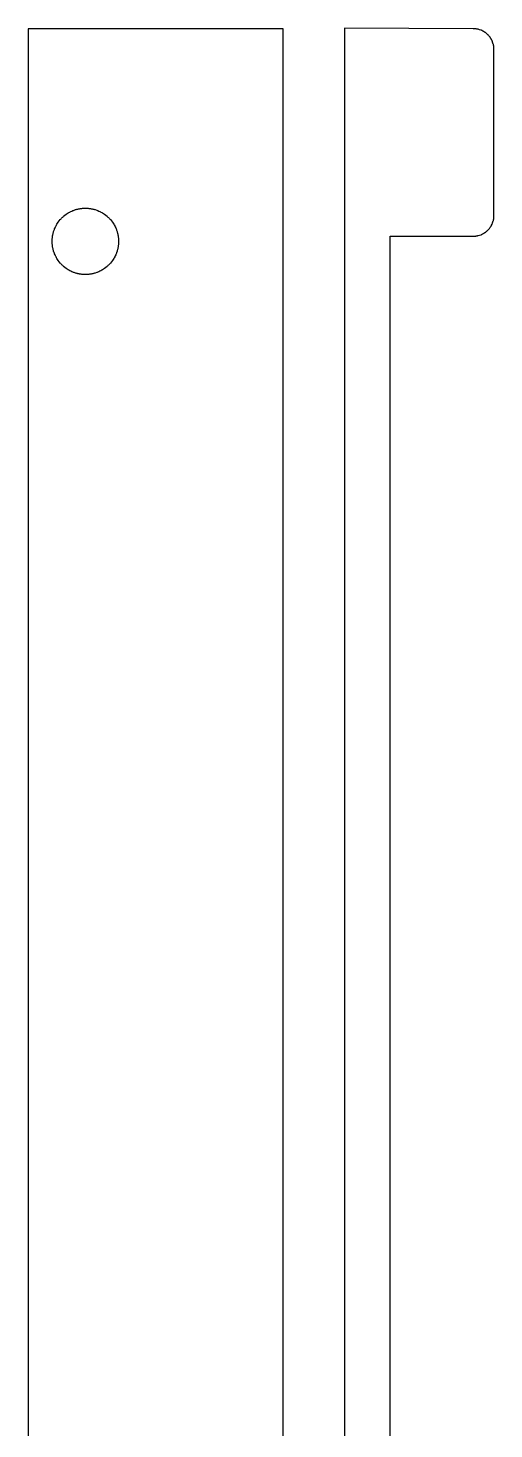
# Model space of a CAD drawing. Header units: metres. Extents: x -5 to 106, y 0 to 135.
# Drawn here: x 83.5 to 106, y 67.5 to 135 of the extents above; entities that cross this region are included whole.
import ezdxf

# ---------------------------------------------------------------- set-up
doc = ezdxf.new("R2010")
doc.units = ezdxf.units.M

msp = doc.modelspace()

# ---------------------------------------------------------------- linework, layer by layer
for p, q in [((104.95, 135), (98.75, 135.032)), ((98.75, 135.032), (98.75, 43.25)), ((83.5, 135), (83.4854, 43.168)), ((95.7842, 135), (83.5, 135)), ((95.7842, 43.25), (95.7842, 135)), ((104.968, 135), (104.95, 135)), ((104.985, 134.999), (104.968, 135)), ((105.002, 134.999), (104.985, 134.999)), ((105.02, 134.998), (105.002, 134.999)), ((105.072, 134.992), (105.02, 134.998)), ((105.089, 134.99), (105.072, 134.992)), ((105.124, 134.984), (105.089, 134.99)), ((105.141, 134.981), (105.124, 134.984)), ((105.158, 134.979), (105.141, 134.981)), ((105.175, 134.975), (105.158, 134.979)), ((105.192, 134.971), (105.175, 134.975)), ((105.259, 134.951), (105.192, 134.971)), ((105.309, 134.934), (105.259, 134.951)), ((105.324, 134.927), (105.309, 134.934)), ((105.341, 134.921), (105.324, 134.927)), ((105.356, 134.913), (105.341, 134.921)), ((105.373, 134.906), (105.356, 134.913)), ((105.42, 134.883), (105.373, 134.906)), ((105.435, 134.875), (105.42, 134.883)), ((105.45, 134.866), (105.435, 134.875)), ((105.465, 134.857), (105.45, 134.866)), ((105.479, 134.848), (105.465, 134.857)), ((105.495, 134.839), (105.479, 134.848)), ((105.509, 134.829), (105.495, 134.839)), ((105.523, 134.819), (105.509, 134.829)), ((105.538, 134.809), (105.523, 134.819)), ((105.552, 134.799), (105.538, 134.809)), ((105.579, 134.777), (105.552, 134.799)), ((105.593, 134.766), (105.579, 134.777)), ((105.606, 134.755), (105.593, 134.766)), ((105.645, 134.72), (105.606, 134.755)), ((105.657, 134.707), (105.645, 134.72)), ((105.669, 134.694), (105.657, 134.707)), ((105.682, 134.682), (105.669, 134.694)), ((105.705, 134.656), (105.682, 134.682)), ((105.716, 134.643), (105.705, 134.656)), ((105.728, 134.629), (105.716, 134.643)), ((105.749, 134.602), (105.728, 134.629)), ((105.759, 134.588), (105.749, 134.602)), ((105.77, 134.573), (105.759, 134.588)), ((105.779, 134.56), (105.77, 134.573)), ((105.789, 134.545), (105.779, 134.56)), ((105.798, 134.53), (105.789, 134.545)), ((105.808, 134.515), (105.798, 134.53)), ((105.816, 134.5), (105.808, 134.515)), ((105.824, 134.484), (105.816, 134.5)), ((105.833, 134.47), (105.824, 134.484)), ((105.856, 134.423), (105.833, 134.47)), ((105.863, 134.406), (105.856, 134.423)), ((105.877, 134.375), (105.863, 134.406)), ((105.884, 134.358), (105.877, 134.375)), ((105.901, 134.309), (105.884, 134.358)), ((105.916, 134.259), (105.901, 134.309)), ((105.92, 134.242), (105.916, 134.259)), ((105.925, 134.225), (105.92, 134.242)), ((105.928, 134.208), (105.925, 134.225)), ((105.932, 134.19), (105.928, 134.208)), ((105.935, 134.174), (105.932, 134.19)), ((105.938, 134.156), (105.935, 134.174)), ((105.94, 134.14), (105.938, 134.156)), ((105.946, 134.087), (105.94, 134.14)), ((105.947, 134.069), (105.946, 134.087)), ((105.948, 134.053), (105.947, 134.069)), ((105.95, 134.018), (105.948, 134.053)), ((105.95, 125.982), (105.95, 134.018)), ((85.7031, 126.254), (85.7822, 126.28)), ((85.7822, 126.28), (85.8086, 126.288)), ((85.8086, 126.288), (85.8359, 126.296)), ((85.8359, 126.296), (85.8633, 126.303)), ((85.8633, 126.303), (85.8896, 126.309)), ((85.8896, 126.309), (85.917, 126.315)), ((85.917, 126.315), (85.9443, 126.32)), ((85.9443, 126.32), (85.9717, 126.326)), ((85.9717, 126.326), (86, 126.33)), ((86, 126.33), (86.0547, 126.338)), ((86.0547, 126.338), (86.083, 126.341)), ((86.083, 126.341), (86.1104, 126.344)), ((86.1104, 126.344), (86.1387, 126.346)), ((86.1387, 126.346), (86.166, 126.348)), ((86.166, 126.348), (86.2217, 126.35)), ((86.2217, 126.35), (86.2783, 126.35)), ((86.2783, 126.35), (86.334, 126.348)), ((86.334, 126.348), (86.3613, 126.346)), ((86.3613, 126.346), (86.3896, 126.344)), ((86.3896, 126.344), (86.417, 126.341)), ((86.417, 126.341), (86.4453, 126.338)), ((86.4453, 126.338), (86.5, 126.33)), ((86.5, 126.33), (86.5283, 126.326)), ((86.5283, 126.326), (86.5557, 126.32)), ((86.5557, 126.32), (86.583, 126.315)), ((86.583, 126.315), (86.6104, 126.309)), ((86.6104, 126.309), (86.6367, 126.303)), ((86.6367, 126.303), (86.6641, 126.296)), ((86.6641, 126.296), (86.6914, 126.288)), ((86.6914, 126.288), (86.7178, 126.28)), ((86.7178, 126.28), (86.7969, 126.254)), ((84.8789, 125.574), (84.9082, 125.621)), ((84.9082, 125.621), (84.9395, 125.668)), ((84.9395, 125.668), (84.9893, 125.735)), ((84.9893, 125.735), (85.042, 125.8)), ((85.042, 125.8), (85.0605, 125.82)), ((85.0605, 125.82), (85.0801, 125.841)), ((85.0801, 125.841), (85.0986, 125.861)), ((85.0986, 125.861), (85.1182, 125.882)), ((85.1182, 125.882), (85.1387, 125.901)), ((85.1387, 125.901), (85.1592, 125.92)), ((85.1592, 125.92), (85.1797, 125.939)), ((85.1797, 125.939), (85.2002, 125.958)), ((85.2002, 125.958), (85.2646, 126.011)), ((85.2646, 126.011), (85.332, 126.061)), ((85.332, 126.061), (85.3789, 126.092)), ((85.3789, 126.092), (85.4258, 126.121)), ((85.4258, 126.121), (85.4502, 126.136)), ((85.4502, 126.136), (85.499, 126.163)), ((85.499, 126.163), (85.5234, 126.176)), ((85.5234, 126.176), (85.5488, 126.188)), ((85.5488, 126.188), (85.5996, 126.212)), ((85.5996, 126.212), (85.6504, 126.233)), ((85.6504, 126.233), (85.6768, 126.244)), ((85.6768, 126.244), (85.7031, 126.254)), ((86.7969, 126.254), (86.8232, 126.244)), ((86.8232, 126.244), (86.8496, 126.233)), ((86.8496, 126.233), (86.9004, 126.212)), ((86.9004, 126.212), (86.9512, 126.188)), ((86.9512, 126.188), (86.9766, 126.176)), ((86.9766, 126.176), (87.001, 126.163)), ((87.001, 126.163), (87.0498, 126.136)), ((87.0498, 126.136), (87.0742, 126.121)), ((87.0742, 126.121), (87.1211, 126.092)), ((87.1211, 126.092), (87.168, 126.061)), ((87.168, 126.061), (87.2354, 126.011)), ((87.2354, 126.011), (87.2998, 125.958)), ((87.2998, 125.958), (87.3203, 125.939)), ((87.3203, 125.939), (87.3408, 125.92)), ((87.3408, 125.92), (87.3613, 125.901)), ((87.3613, 125.901), (87.3818, 125.882)), ((87.3818, 125.882), (87.4014, 125.861)), ((87.4014, 125.861), (87.4199, 125.841)), ((87.4199, 125.841), (87.4395, 125.82)), ((87.4395, 125.82), (87.458, 125.8)), ((87.458, 125.8), (87.5107, 125.735)), ((87.5107, 125.735), (87.5605, 125.668)), ((87.5605, 125.668), (87.5918, 125.621)), ((87.5918, 125.621), (87.6211, 125.574)), ((105.856, 125.577), (105.863, 125.594)), ((105.863, 125.594), (105.877, 125.625)), ((105.877, 125.625), (105.884, 125.642)), ((105.884, 125.642), (105.901, 125.691)), ((105.901, 125.691), (105.916, 125.741)), ((105.916, 125.741), (105.92, 125.758)), ((105.92, 125.758), (105.925, 125.775)), ((105.925, 125.775), (105.928, 125.792)), ((105.928, 125.792), (105.932, 125.81)), ((105.932, 125.81), (105.935, 125.826)), ((105.935, 125.826), (105.938, 125.844)), ((105.938, 125.844), (105.94, 125.86)), ((105.94, 125.86), (105.946, 125.913)), ((105.946, 125.913), (105.947, 125.931)), ((105.947, 125.931), (105.948, 125.947)), ((105.948, 125.947), (105.95, 125.982)), ((84.6562, 124.89), (84.6592, 124.917)), ((84.6592, 124.917), (84.6621, 124.945)), ((84.6621, 124.945), (84.6699, 125)), ((84.6699, 125), (84.6738, 125.028)), ((84.6738, 125.028), (84.6797, 125.056)), ((84.6797, 125.056), (84.6846, 125.083)), ((84.6846, 125.083), (84.6914, 125.11)), ((84.6914, 125.11), (84.6973, 125.137)), ((84.6973, 125.137), (84.7041, 125.164)), ((84.7041, 125.164), (84.7119, 125.191)), ((84.7119, 125.191), (84.7197, 125.218)), ((84.7197, 125.218), (84.7461, 125.297)), ((84.7461, 125.297), (84.7559, 125.323)), ((84.7559, 125.323), (84.7666, 125.35)), ((84.7666, 125.35), (84.7881, 125.4)), ((84.7881, 125.4), (84.8115, 125.451)), ((84.8115, 125.451), (84.8242, 125.477)), ((84.8242, 125.477), (84.8369, 125.501)), ((84.8369, 125.501), (84.8643, 125.55)), ((84.8643, 125.55), (84.8789, 125.574)), ((87.6211, 125.574), (87.6357, 125.55)), ((87.6357, 125.55), (87.6631, 125.501)), ((87.6631, 125.501), (87.6758, 125.477)), ((87.6758, 125.477), (87.6885, 125.451)), ((87.6885, 125.451), (87.7119, 125.4)), ((87.7119, 125.4), (87.7334, 125.35)), ((87.7334, 125.35), (87.7441, 125.323)), ((87.7441, 125.323), (87.7539, 125.297)), ((87.7539, 125.297), (87.7803, 125.218)), ((87.7803, 125.218), (87.7881, 125.191)), ((87.7881, 125.191), (87.7959, 125.164)), ((87.7959, 125.164), (87.8027, 125.137)), ((87.8027, 125.137), (87.8086, 125.11)), ((87.8086, 125.11), (87.8154, 125.083)), ((87.8154, 125.083), (87.8203, 125.056)), ((87.8203, 125.056), (87.8262, 125.028)), ((87.8262, 125.028), (87.8301, 125)), ((87.8301, 125), (87.8379, 124.945)), ((87.8379, 124.945), (87.8408, 124.917)), ((87.8408, 124.917), (87.8438, 124.89)), ((100.95, 65), (100.95, 125)), ((100.95, 125), (104.968, 125)), ((104.968, 125), (104.985, 125.001)), ((104.985, 125.001), (105.002, 125.001)), ((105.002, 125.001), (105.02, 125.002)), ((105.02, 125.002), (105.072, 125.008)), ((105.072, 125.008), (105.089, 125.01)), ((105.089, 125.01), (105.124, 125.016)), ((105.124, 125.016), (105.141, 125.019)), ((105.141, 125.019), (105.158, 125.021)), ((105.158, 125.021), (105.175, 125.025)), ((105.175, 125.025), (105.192, 125.029)), ((105.192, 125.029), (105.259, 125.049)), ((105.259, 125.049), (105.309, 125.066)), ((105.309, 125.066), (105.324, 125.073)), ((105.324, 125.073), (105.341, 125.079)), ((105.341, 125.079), (105.356, 125.087)), ((105.356, 125.087), (105.373, 125.094)), ((105.373, 125.094), (105.42, 125.117)), ((105.42, 125.117), (105.435, 125.125)), ((105.435, 125.125), (105.45, 125.134)), ((105.45, 125.134), (105.465, 125.143)), ((105.465, 125.143), (105.479, 125.152)), ((105.479, 125.152), (105.495, 125.161)), ((105.495, 125.161), (105.509, 125.171)), ((105.509, 125.171), (105.523, 125.181)), ((105.523, 125.181), (105.538, 125.191)), ((105.538, 125.191), (105.552, 125.201)), ((105.552, 125.201), (105.579, 125.223)), ((105.579, 125.223), (105.593, 125.234)), ((105.593, 125.234), (105.606, 125.245)), ((105.606, 125.245), (105.645, 125.28)), ((105.645, 125.28), (105.657, 125.293)), ((105.657, 125.293), (105.669, 125.306)), ((105.669, 125.306), (105.682, 125.318)), ((105.682, 125.318), (105.705, 125.344)), ((105.705, 125.344), (105.716, 125.357)), ((105.716, 125.357), (105.728, 125.371)), ((105.728, 125.371), (105.749, 125.398)), ((105.749, 125.398), (105.759, 125.412)), ((105.759, 125.412), (105.77, 125.427)), ((105.77, 125.427), (105.779, 125.44)), ((105.779, 125.44), (105.789, 125.455)), ((105.789, 125.455), (105.798, 125.47)), ((105.798, 125.47), (105.808, 125.485)), ((105.808, 125.485), (105.816, 125.5)), ((105.816, 125.5), (105.824, 125.516)), ((105.824, 125.516), (105.833, 125.53)), ((105.833, 125.53), (105.856, 125.577)), ((84.6504, 124.778), (84.6523, 124.834)), ((84.6504, 124.722), (84.6504, 124.778)), ((84.6523, 124.666), (84.6504, 124.722)), ((84.6523, 124.834), (84.6543, 124.861)), ((84.6543, 124.639), (84.6523, 124.666)), ((84.6543, 124.861), (84.6562, 124.89)), ((84.6562, 124.61), (84.6543, 124.639)), ((84.6592, 124.583), (84.6562, 124.61)), ((84.6621, 124.555), (84.6592, 124.583)), ((84.6699, 124.5), (84.6621, 124.555)), ((84.6738, 124.472), (84.6699, 124.5)), ((84.6797, 124.444), (84.6738, 124.472)), ((84.6846, 124.417), (84.6797, 124.444)), ((84.6914, 124.39), (84.6846, 124.417)), ((84.6973, 124.363), (84.6914, 124.39)), ((84.7041, 124.336), (84.6973, 124.363)), ((84.7119, 124.309), (84.7041, 124.336)), ((84.7197, 124.282), (84.7119, 124.309)), ((84.7461, 124.203), (84.7197, 124.282)), ((87.7803, 124.282), (87.7539, 124.203)), ((87.7881, 124.309), (87.7803, 124.282)), ((87.7959, 124.336), (87.7881, 124.309)), ((87.8027, 124.363), (87.7959, 124.336)), ((87.8086, 124.39), (87.8027, 124.363)), ((87.8154, 124.417), (87.8086, 124.39)), ((87.8203, 124.444), (87.8154, 124.417)), ((87.8262, 124.472), (87.8203, 124.444)), ((87.8301, 124.5), (87.8262, 124.472)), ((87.8379, 124.555), (87.8301, 124.5)), ((87.8408, 124.583), (87.8379, 124.555)), ((87.8438, 124.61), (87.8408, 124.583)), ((87.8438, 124.89), (87.8457, 124.861)), ((87.8457, 124.639), (87.8438, 124.61)), ((87.8457, 124.861), (87.8477, 124.834)), ((87.8477, 124.666), (87.8457, 124.639)), ((87.8477, 124.834), (87.8496, 124.778)), ((87.8496, 124.722), (87.8477, 124.666)), ((87.8496, 124.778), (87.8496, 124.722)), ((84.7559, 124.177), (84.7461, 124.203)), ((84.7666, 124.15), (84.7559, 124.177)), ((84.7881, 124.1), (84.7666, 124.15)), ((84.8115, 124.049), (84.7881, 124.1)), ((84.8242, 124.023), (84.8115, 124.049)), ((84.8369, 123.999), (84.8242, 124.023)), ((84.8643, 123.95), (84.8369, 123.999)), ((84.8789, 123.926), (84.8643, 123.95)), ((84.9082, 123.879), (84.8789, 123.926)), ((84.9395, 123.832), (84.9082, 123.879)), ((84.9893, 123.765), (84.9395, 123.832)), ((85.042, 123.7), (84.9893, 123.765)), ((85.0605, 123.68), (85.042, 123.7)), ((85.0801, 123.659), (85.0605, 123.68)), ((85.0986, 123.639), (85.0801, 123.659)), ((85.1182, 123.618), (85.0986, 123.639)), ((85.1387, 123.599), (85.1182, 123.618)), ((85.1592, 123.58), (85.1387, 123.599)), ((85.1797, 123.561), (85.1592, 123.58)), ((85.2002, 123.542), (85.1797, 123.561)), ((87.3203, 123.561), (87.2998, 123.542)), ((87.3408, 123.58), (87.3203, 123.561)), ((87.3613, 123.599), (87.3408, 123.58)), ((87.3818, 123.618), (87.3613, 123.599)), ((87.4014, 123.639), (87.3818, 123.618)), ((87.4199, 123.659), (87.4014, 123.639)), ((87.4395, 123.68), (87.4199, 123.659)), ((87.458, 123.7), (87.4395, 123.68)), ((87.5107, 123.765), (87.458, 123.7)), ((87.5605, 123.832), (87.5107, 123.765)), ((87.5918, 123.879), (87.5605, 123.832)), ((87.6211, 123.926), (87.5918, 123.879)), ((87.6357, 123.95), (87.6211, 123.926)), ((87.6631, 123.999), (87.6357, 123.95)), ((87.6758, 124.023), (87.6631, 123.999)), ((87.6885, 124.049), (87.6758, 124.023)), ((87.7119, 124.1), (87.6885, 124.049)), ((87.7334, 124.15), (87.7119, 124.1)), ((87.7441, 124.177), (87.7334, 124.15)), ((87.7539, 124.203), (87.7441, 124.177)), ((85.2646, 123.489), (85.2002, 123.542)), ((85.332, 123.439), (85.2646, 123.489)), ((85.3789, 123.408), (85.332, 123.439)), ((85.4258, 123.379), (85.3789, 123.408)), ((85.4502, 123.364), (85.4258, 123.379)), ((85.499, 123.337), (85.4502, 123.364)), ((85.5234, 123.324), (85.499, 123.337)), ((85.5488, 123.312), (85.5234, 123.324)), ((85.5996, 123.288), (85.5488, 123.312)), ((85.6504, 123.267), (85.5996, 123.288)), ((85.6768, 123.256), (85.6504, 123.267)), ((85.7031, 123.246), (85.6768, 123.256)), ((85.7822, 123.22), (85.7031, 123.246)), ((85.8086, 123.212), (85.7822, 123.22)), ((85.8359, 123.204), (85.8086, 123.212)), ((85.8633, 123.197), (85.8359, 123.204)), ((85.8896, 123.191), (85.8633, 123.197)), ((85.917, 123.185), (85.8896, 123.191)), ((85.9443, 123.18), (85.917, 123.185)), ((85.9717, 123.174), (85.9443, 123.18)), ((86, 123.17), (85.9717, 123.174)), ((86.0547, 123.162), (86, 123.17)), ((86.083, 123.159), (86.0547, 123.162)), ((86.1104, 123.156), (86.083, 123.159)), ((86.1387, 123.154), (86.1104, 123.156)), ((86.166, 123.152), (86.1387, 123.154)), ((86.2217, 123.15), (86.166, 123.152)), ((86.2783, 123.15), (86.2217, 123.15)), ((86.334, 123.152), (86.2783, 123.15)), ((86.3613, 123.154), (86.334, 123.152)), ((86.3896, 123.156), (86.3613, 123.154)), ((86.417, 123.159), (86.3896, 123.156)), ((86.4453, 123.162), (86.417, 123.159)), ((86.5, 123.17), (86.4453, 123.162)), ((86.5283, 123.174), (86.5, 123.17)), ((86.5557, 123.18), (86.5283, 123.174)), ((86.583, 123.185), (86.5557, 123.18)), ((86.6104, 123.191), (86.583, 123.185)), ((86.6367, 123.197), (86.6104, 123.191)), ((86.6641, 123.204), (86.6367, 123.197)), ((86.6914, 123.212), (86.6641, 123.204)), ((86.7178, 123.22), (86.6914, 123.212)), ((86.7969, 123.246), (86.7178, 123.22)), ((86.8232, 123.256), (86.7969, 123.246)), ((86.8496, 123.267), (86.8232, 123.256)), ((86.9004, 123.288), (86.8496, 123.267)), ((86.9512, 123.312), (86.9004, 123.288)), ((86.9766, 123.324), (86.9512, 123.312)), ((87.001, 123.337), (86.9766, 123.324)), ((87.0498, 123.364), (87.001, 123.337)), ((87.0742, 123.379), (87.0498, 123.364)), ((87.1211, 123.408), (87.0742, 123.379)), ((87.168, 123.439), (87.1211, 123.408)), ((87.2354, 123.489), (87.168, 123.439)), ((87.2998, 123.542), (87.2354, 123.489))]:
    msp.add_line(p, q)

doc.saveas('drawing.dxf')
